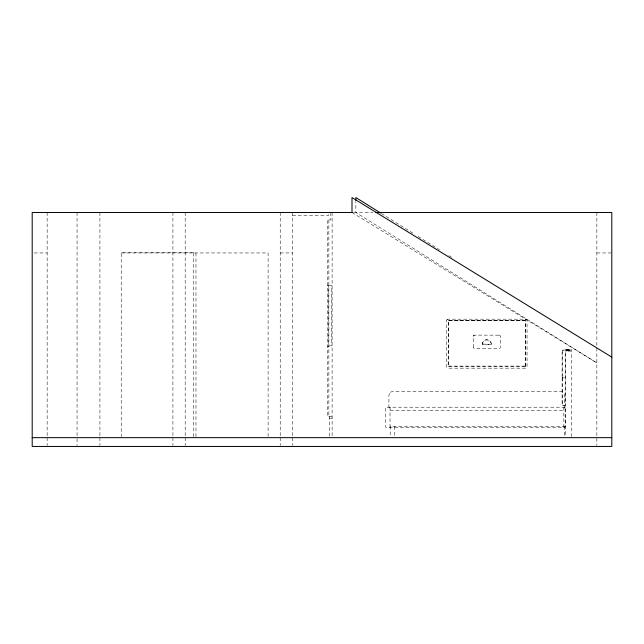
<?xml version="1.0" encoding="UTF-8"?>
<svg xmlns="http://www.w3.org/2000/svg" width="644" height="644" viewBox="0 0 644 644"><rect width="100%" height="100%" fill="white"/><g stroke="black" fill="none" stroke-linecap="round" stroke-linejoin="round"><path stroke-width="0.48" stroke-dasharray="3.22 2.42" d="M525.512 366.42L525.407 320.688L448.345 320.68L448.16 366.42M448.296 366.09L525.367 366.09M562.767 377.778L562.099 379.018L562.099 404.239L562.767 405.487L565.199 405.487L565.199 350.07L562.767 350.07L562.099 351.318L562.099 376.539L562.767 377.778L565.199 377.778M562.268 350.384L562.268 377.464M562.268 378.092L562.268 405.173M446.847 320.02L448.296 319.166L525.585 319.183L526.824 320.02M525.464 366.565L448.264 366.605M562.397 350.626L563.436 350.07M562.397 378.334L563.436 377.778L562.397 377.223M566.205 351.109L570.713 349.708L570.713 351.109L566.205 351.109L566.205 349.708L570.713 351.109M525.319 366.146L525.367 320.551M566.35 350.312L570.334 349.74L570.334 350.312L566.35 350.312L566.35 349.74L570.334 350.312M353.798 212.504L372.948 212.504M292.537 215.539L328.496 215.539L328.496 213.261M34.196 252.955L47.149 252.955M121.217 252.955L268.105 252.955L268.105 437.654M280.221 252.955L292.537 252.955M596.851 252.955L611.8 252.955M327.281 285.276L328.593 285.276L328.593 346.689L327.281 346.689M328.859 285.276L331.233 285.276L331.233 345.868L328.859 345.868M525.367 320.503L448.305 320.503L448.353 366.146M448.345 320.72L525.319 320.72M473.429 347.414L473.429 336.24A1.119 1.111 0 0 1 474.548 335.122L499.124 335.17A1.119 1.111 0 0 1 500.235 336.281M482.364 344.073L491.3 344.435L482.364 344.073A4.468 4.452 0 0 1 486.832 339.621A4.468 4.452 0 0 1 491.3 344.073M566.35 349.934L570.334 349.934M566.35 350.119L570.334 350.119M332.111 416.193L327.281 416.193L327.281 219.91L330.799 219.91L330.799 213.43M329.39 418.141L332.111 418.141M565.376 426.489L390.2 426.489L390.2 436.729M563.436 405.487L562.397 404.931M351.994 212.504L596.851 362.894L355.858 212.504L355.858 201.54M381.457 213.518L414.728 234.287M418.117 236.404L439.466 249.727M448.852 255.579L452.265 257.713M596.851 212.504L596.851 346.311M596.851 347.945L596.851 445.471M571.534 436.656L571.534 349.708L565.376 349.708L565.376 436.729M564.418 426.489L564.418 436.729M563.846 407.209L563.846 427.318M499.124 335.17L499.124 335.122A1.119 1.111 0 0 1 500.235 336.24L500.235 347.414A1.119 1.111 0 0 1 499.124 348.533L474.548 348.485A1.119 1.111 0 0 1 473.429 347.374M474.548 335.122L474.548 335.17A1.119 1.111 0 0 0 473.429 336.281M394.595 426.489L394.595 436.729M390.023 407.209L390.023 427.318M332.111 212.504L332.111 437.091M329.39 416.193L329.39 436.093M328.859 219.91L328.859 416.193M292.537 212.504L292.537 436.656M292.537 437.654L292.537 445.471M280.221 212.504L280.221 436.656M280.221 437.654L280.221 445.471M195.969 436.656L195.969 252.778L121.217 252.778L121.217 436.656M193.345 252.955L193.345 436.656M185.19 212.504L185.19 436.648M185.19 437.654L185.19 445.471M172.922 212.504L172.922 436.648M172.922 437.654L172.922 445.471M99.925 212.504L99.925 436.648M99.925 437.654L99.925 445.471M77.055 212.504L77.055 436.648M77.055 438.636L77.055 445.471M47.149 212.504L47.149 436.656M47.149 437.654L47.149 445.471M482.364 344.435A4.468 4.452 0 0 1 486.832 339.984A4.468 4.452 0 0 1 491.3 344.435M525.367 319.183A1.674 1.666 0 0 1 527.05 320.857L527.05 366.508A1.674 1.666 0 0 1 525.367 368.175L448.296 368.175A1.674 1.666 0 0 1 446.622 366.508L446.622 320.857A1.674 1.666 0 0 1 448.296 319.183M389.435 393.444L388.92 395.36L388.92 406.863L389.435 408.779L390.844 410.188L392.76 410.695L560.634 410.695L562.558 410.188L563.959 408.779L564.474 406.863L564.474 395.36L563.959 393.444L562.558 392.035L560.634 391.528L392.76 391.528L390.844 392.035L389.435 393.444M565.166 407.209L385.627 407.209L385.627 427.318L565.166 427.318L565.166 407.209"/><path stroke-width="0.97" d="M352.864 212.504L32.2 212.504L32.2 446.453L611.8 446.453L611.8 212.504L375.895 212.504M32.2 437.654L611.8 437.654M611.8 357.13L351.994 197.547L351.994 212.504M380.604 212.987L355.858 197.547L355.858 200.542"/></g></svg>
